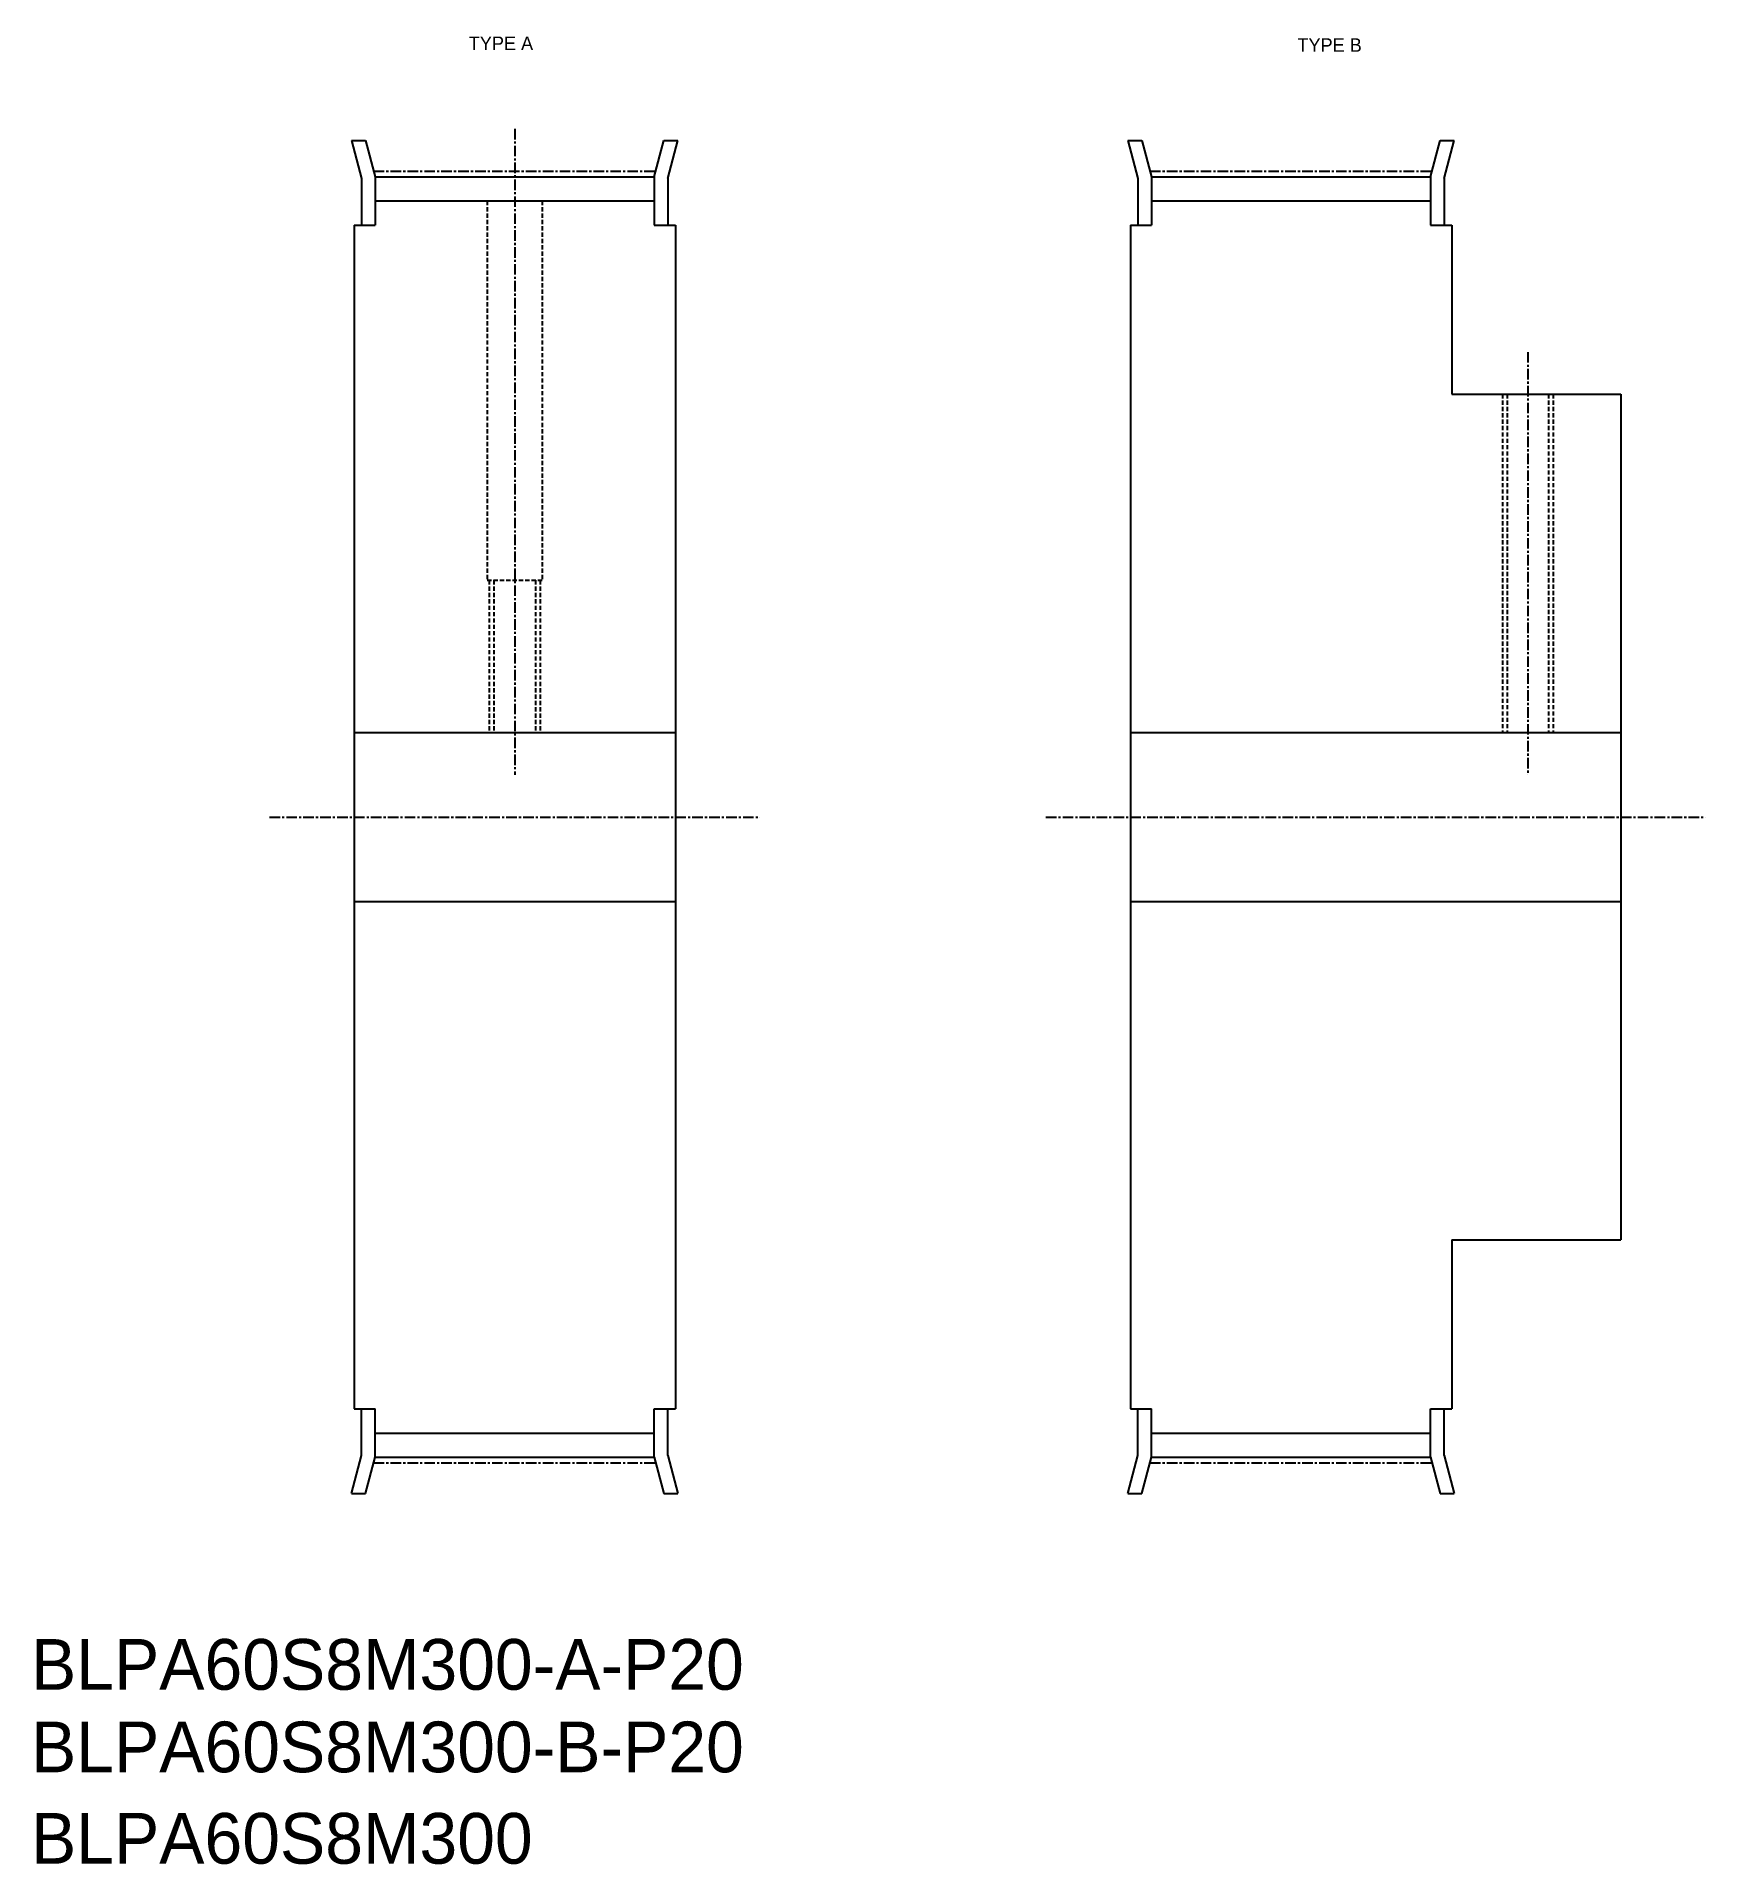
# Model space of a CAD drawing. Extents: x -285 to -88, y -44 to 172.
import ezdxf

# ---------------------------------------------------------------- set-up
doc = ezdxf.new("R2010")
doc.units = 0
doc.linetypes.add('CENTER', pattern=[2, 1.25, -0.25, 0.25, -0.25])
doc.linetypes.add('DASHED', pattern=[0.75, 0.5, -0.25])
doc.layers.get('0').update_dxf_attribs({"linetype": 'CONTINUOUS'})
doc.layers.add('CENTER', color=1, linetype='CENTER')

msp = doc.modelspace()

# ---------------------------------------------------------------- linework, layer by layer
at = {"color": 7, "linetype": 'CONTINUOUS'}
for p, q in [((-248.09, 159.83), (-246.89, 155.33)), ((-248.09, 159.83), (-246.44, 159.83)), ((-246.44, 159.83), (-245.29, 155.54)), ((-212.29, 155.54), (-211.14, 159.83)), ((-211.14, 159.83), (-209.48, 159.83)), ((-210.69, 155.33), (-209.48, 159.83)), ((-156.29, 159.83), (-155.09, 155.33)), ((-156.29, 159.83), (-154.63, 159.83)), ((-154.63, 159.83), (-153.49, 155.54)), ((-120.49, 155.54), (-119.34, 159.83)), ((-119.34, 159.83), (-117.68, 159.83)), ((-118.89, 155.33), (-117.68, 159.83)), ((-246.89, 155.33), (-246.89, 149.83)), ((-245.29, 155.54), (-245.29, 149.83)), ((-245.29, 155.54), (-212.29, 155.54)), ((-212.29, 155.54), (-212.29, 149.83)), ((-210.69, 155.33), (-210.69, 149.83)), ((-155.09, 155.33), (-155.09, 149.83)), ((-153.49, 155.54), (-153.49, 149.83)), ((-153.49, 155.54), (-120.49, 155.54)), ((-120.49, 155.54), (-120.49, 149.83)), ((-118.89, 155.33), (-118.89, 149.83)), ((-245.29, 152.71), (-212.29, 152.71)), ((-153.49, 152.71), (-120.49, 152.71)), ((-247.79, 149.83), (-247.79, 9.83)), ((-247.79, 149.83), (-245.29, 149.83)), ((-212.29, 149.83), (-209.79, 149.83)), ((-209.79, 149.83), (-209.79, 9.83)), ((-155.99, 149.83), (-155.99, 9.83)), ((-155.99, 149.83), (-153.49, 149.83)), ((-120.49, 149.83), (-117.99, 149.83)), ((-117.99, 149.83), (-117.99, 129.83)), ((-117.99, 129.83), (-97.99, 129.83)), ((-97.99, 129.83), (-97.99, 29.83)), ((-155.99, 114.83), (-155.99, 114.83)), ((-247.79, 89.83), (-209.79, 89.83)), ((-155.99, 89.83), (-97.99, 89.83)), ((-155.99, 79.83), (-155.99, 79.83)), ((-247.79, 69.83), (-209.79, 69.83)), ((-155.99, 69.83), (-97.99, 69.83)), ((-117.99, 29.83), (-97.99, 29.83)), ((-117.99, 29.83), (-117.99, 9.83)), ((-247.79, 9.83), (-245.29, 9.83)), ((-246.89, 4.33), (-246.89, 9.83)), ((-245.29, 4.12), (-245.29, 9.83)), ((-212.29, 9.83), (-209.79, 9.83)), ((-212.29, 4.12), (-212.29, 9.83)), ((-210.69, 4.33), (-210.69, 9.83)), ((-155.99, 9.83), (-153.49, 9.83)), ((-155.09, 4.33), (-155.09, 9.83)), ((-153.49, 4.12), (-153.49, 9.83)), ((-120.49, 4.12), (-120.49, 9.83)), ((-120.49, 9.83), (-117.99, 9.83)), ((-118.89, 4.33), (-118.89, 9.83)), ((-245.29, 6.95), (-212.29, 6.95)), ((-153.49, 6.95), (-120.49, 6.95)), ((-248.09, -0.17), (-246.89, 4.33)), ((-210.69, 4.33), (-209.48, -0.17)), ((-156.29, -0.17), (-155.09, 4.33)), ((-118.89, 4.33), (-117.68, -0.17)), ((-246.44, -0.17), (-245.29, 4.12)), ((-245.29, 4.12), (-212.29, 4.12)), ((-212.29, 4.12), (-211.14, -0.17)), ((-154.63, -0.17), (-153.49, 4.12)), ((-153.49, 4.12), (-120.49, 4.12)), ((-120.49, 4.12), (-119.34, -0.17)), ((-248.09, -0.17), (-246.44, -0.17)), ((-211.14, -0.17), (-209.48, -0.17)), ((-156.29, -0.17), (-154.63, -0.17)), ((-119.34, -0.17), (-117.68, -0.17))]:
    msp.add_line(p, q, dxfattribs=at)
at = {"color": 3, "linetype": 'DASHED'}
for p, q in [((-232.04, 152.71), (-232.04, 107.83)), ((-225.54, 152.71), (-225.54, 107.83)), ((-111.99, 129.83), (-111.99, 89.83)), ((-111.44, 129.83), (-111.44, 89.83)), ((-106.53, 129.83), (-106.53, 89.83)), ((-105.99, 129.83), (-105.99, 89.83)), ((-232.04, 107.83), (-225.54, 107.83)), ((-231.79, 107.83), (-231.79, 89.83)), ((-231.25, 107.83), (-231.25, 89.83)), ((-226.33, 107.83), (-226.33, 89.83)), ((-225.79, 107.83), (-225.79, 89.83))]:
    msp.add_line(p, q, dxfattribs=at)
at = {"layer": 'CENTER', "color": 1, "linetype": 'CENTER'}
for p, q in [((-228.79, 161.23), (-228.79, 84.83)), ((-245.47, 156.23), (-212.1, 156.23)), ((-153.67, 156.23), (-120.3, 156.23)), ((-108.99, 134.83), (-108.99, 84.83)), ((-257.79, 79.83), (-199.79, 79.83)), ((-165.99, 79.83), (-87.99, 79.83)), ((-245.47, 3.44), (-212.1, 3.44)), ((-153.67, 3.44), (-120.3, 3.44))]:
    msp.add_line(p, q, dxfattribs=at)

# ---------------------------------------------------------------- texts
at = {"color": 7, "linetype": 'CONTINUOUS'}
for s, height, p in [('TYPE A', 1.6, (-234.22, 170.54)), ('TYPE B', 1.6, (-136.23, 170.33)), ('BLPA60S8M300-A-P20', 6, (-285.99, -23.38)), ('BLPA60S8M300-B-P20', 6, (-285.99, -33.14)), ('BLPA60S8M300', 6, (-285.99, -43.95))]:
    msp.add_text(s, height=height, dxfattribs=at).set_placement(p)

doc.saveas('drawing.dxf')
